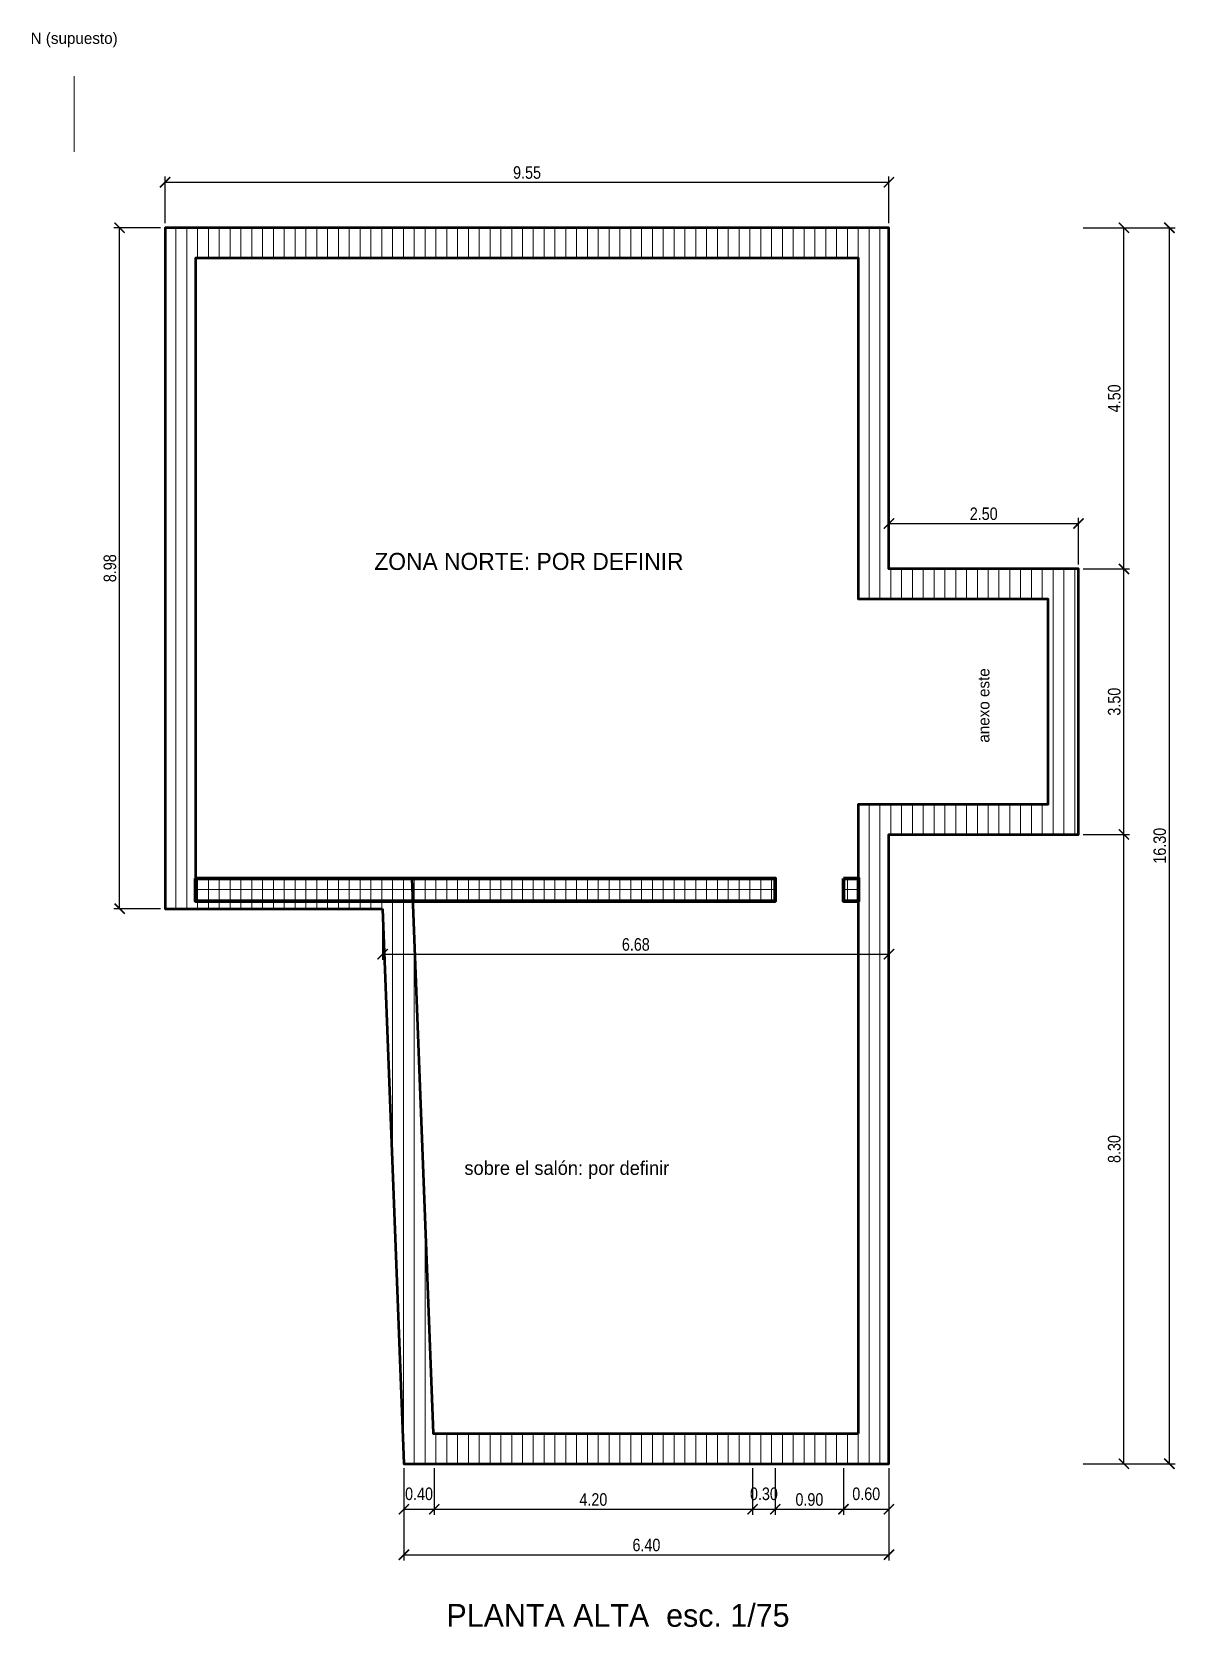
# Model space of a CAD drawing. Header units: millimetres. Extents: x -1758 to 13325, y -2154 to 18883.
import ezdxf
from ezdxf.enums import TextEntityAlignment as Align

# ---------------------------------------------------------------- set-up
doc = ezdxf.new("R2010")
doc.units = ezdxf.units.MM
for name, color, linetype, lineweight in [('COTAS', 3, 'Continuous', 13), ('MURO_CENTRAL', 1, 'Continuous', 70), ('muros_PA', 7, 'Continuous', 50), ('RAYADO_MURO', 7, 'Continuous', 9), ('RAYADO_MURO_CENTRAL', 1, 'Continuous', 9), ('TEXTO', 2, 'Continuous', 13)]:
    doc.layers.add(name, color=color, linetype=linetype, lineweight=lineweight)
doc.styles.add('OpenSansCondensed-Light', font='OpenSansCondensed-Light.ttf')
doc.dimstyles.new('EZDXF', dxfattribs={"dimtxt": 0.25, "dimasz": 0.175, "dimexe": 0.375, "dimexo": 0.125, "dimgap": 0.1, "dimtad": 1, "dimlfac": 100, "dimzin": 12, "dimdsep": 46, "dimtxsty": 'OpenSansCondensed-Light', "dimblk": 'ARCHTICK', "dimcen": 2.5, "dimazin": 3, "dimtfac": 0.5, "dimtmove": 2, "dimatfit": 3})

# ---------------------------------------------------------------- blocks, each defined once
blk = doc.blocks.new('_ARCHTICK')
at = {"color": 0, "linetype": 'BYBLOCK', "const_width": 0.15}
blk.add_lwpolyline([(-0.5, -0.5), (0.5, 0.5)], dxfattribs=at)

msp = doc.modelspace()

# ---------------------------------------------------------------- hatches: boundary and pattern name
at = {"layer": 'RAYADO_MURO'}
h = msp.add_hatch(dxfattribs=at)
h.set_pattern_fill('ANSI31', scale=45, angle=45)
h.paths.add_polyline_path([(2870, 7320), (3150, 0), (9550, 0), (9550, 8300), (12050, 8300), (12050, 11800), (9550, 11800), (9550, 16300), (0, 16300), (0, 7320)])
h.paths.add_polyline_path([(9150, 400), (9150, 8700), (11650, 8700), (11650, 11400), (9150, 11400), (9150, 15900), (400, 15900), (400, 7720), (3254.99198, 7720), (3534.99198, 400)])
at = {"layer": 'RAYADO_MURO_CENTRAL'}
h = msp.add_hatch(dxfattribs=at)
h.set_pattern_fill('ANSI37', scale=45, angle=45)
h.paths.add_polyline_path([(400, 7720), (8050, 7720), (8050, 7420), (400, 7420)])
h = msp.add_hatch(dxfattribs=at)
h.set_pattern_fill('ANSI37', scale=45, angle=45)
h.paths.add_polyline_path([(8950, 7720), (8950, 7420), (9150, 7420), (9150, 7720)])

# ---------------------------------------------------------------- linework, layer by layer
at = {"layer": 'COTAS'}
msp.add_line((-1200, 17300), (-1200, 18300), dxfattribs=at)
at = {"layer": 'MURO_CENTRAL'}
for points in [[(400, 7720), (8050, 7720), (8050, 7420), (400, 7420)], [(8950, 7720), (8950, 7420), (9150, 7420), (9150, 7720)]]:
    msp.add_lwpolyline(points, close=True, dxfattribs=at)
at = {"layer": 'muros_PA'}
for points in [[(2870, 7320), (3150, 0), (9550, 0), (9550, 8300), (12050, 8300), (12050, 11800), (9550, 11800), (9550, 16300), (0, 16300), (0, 7320)], [(9150, 400), (9150, 8700), (11650, 8700), (11650, 11400), (9150, 11400), (9150, 15900), (400, 15900), (400, 7720), (3254.99198, 7720), (3534.99198, 400)]]:
    msp.add_lwpolyline(points, close=True, dxfattribs=at)

# ---------------------------------------------------------------- texts
at = {"layer": 'TEXTO'}
for s, height, p in [('N (supuesto)', 150, (-1200, 18800)), ('ZONA NORTE: POR DEFINIR', 225, (4800, 11900)), ('sobre el salón: por definir', 180, (5300, 3900)), ('PLANTA ALTA  esc. 1/75', 300, (5975, -2000))]:
    msp.add_text(s, height=height, dxfattribs=at).set_placement(p, align=Align.MIDDLE_CENTER)
msp.add_text('anexo este', height=150, rotation=90, dxfattribs=at).set_placement((10800, 10000), align=Align.MIDDLE_CENTER)

# ---------------------------------------------------------------- dimensions: what is measured, and where the dimension line sits
at = {"layer": 'COTAS'}
for base, p1, p2, text in [((0, 16900), (0, 16300), (9550, 16300), '9.55'), ((9550, 12400), (9550, 11800), (12050, 11800), '2.50'), ((2870, 6720), (2870, 7320), (9550, 7320), '6.68'), ((3150, -600), (3150, 0), (3550, 0), '0.40'), ((3150, -1200), (3150, 0), (9550, 0), '6.40'), ((3550, -600), (3550, 0), (7750, 0), '4.20'), ((7750, -600), (7750, 0), (8050, 0), '0.30'), ((8050, -600), (8050, 0), (8950, 0), '0.90'), ((8950, -600), (8950, 0), (9550, 0), '0.60')]:
    msp.add_linear_dim(base=base, p1=p1, p2=p2, text=text, dimstyle='EZDXF', override={"dimtxt": 165, "dimasz": 135, "dimexe": 75, "dimexo": 60, "dimgap": 45, "dimtad": 1, "dimclrt": 3}, dxfattribs=at).render()
for base, p1, p2, text in [((-600, 7320), (0, 7320), (0, 16300), '8.98'), ((12650, 11800), (12050, 11800), (12050, 16300), '4.50'), ((13250, 0), (12050, 0), (12050, 16300), '16.30'), ((12650, 8300), (12050, 8300), (12050, 11800), '3.50'), ((12650, 0), (12050, 0), (12050, 8300), '8.30')]:
    msp.add_linear_dim(base=base, p1=p1, p2=p2, angle=90, text=text, dimstyle='EZDXF', override={"dimtxt": 165, "dimasz": 135, "dimexe": 75, "dimexo": 60, "dimgap": 45, "dimtad": 1, "dimclrt": 3}, dxfattribs=at).render()

doc.saveas('drawing.dxf')
